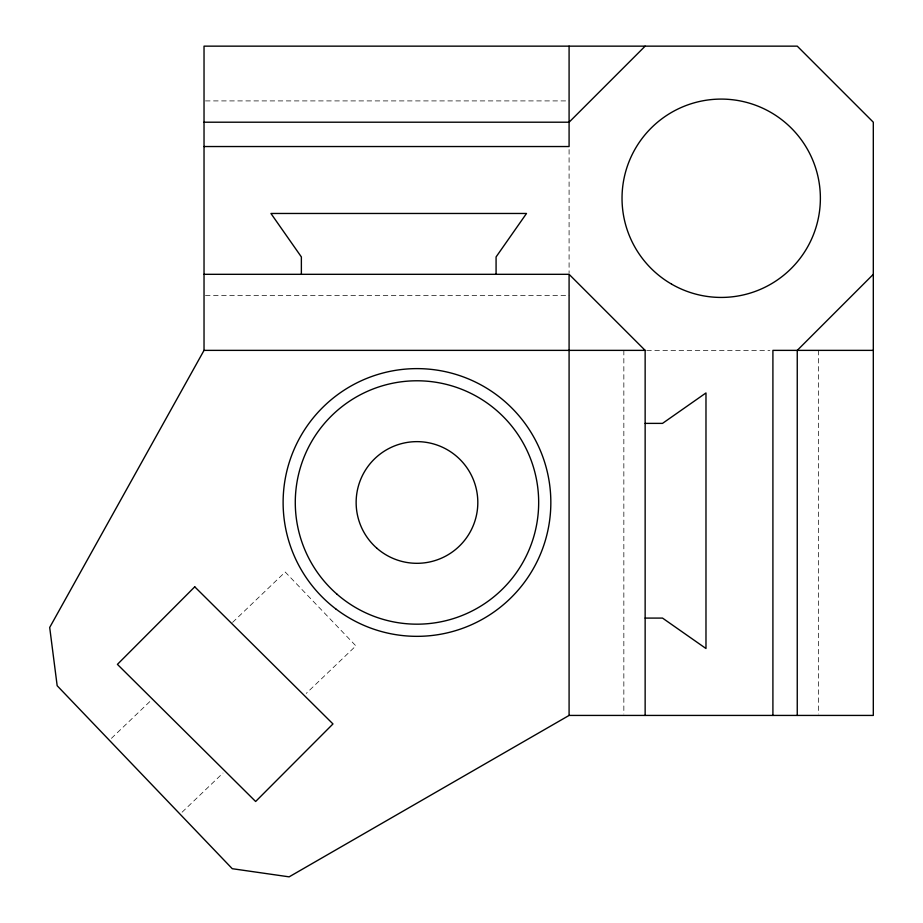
<?xml version="1.0" encoding="UTF-8"?>
<svg xmlns="http://www.w3.org/2000/svg" width="923" height="923" viewBox="0 0 923 923"><rect width="100%" height="100%" fill="white"/><g stroke="black" fill="none" stroke-linecap="round" stroke-linejoin="round"><path stroke-width="0.69" stroke-dasharray="4.62 3.46" d="M111.429 738.331L152.422 699.103M232.608 622.379L285.219 572.029L355.886 645.881L306.24 693.392M182.096 812.194L222.974 773.07M205.46 100.907L569.087 100.907M205.46 295.614L569.087 295.614M646.735 350.371L769.874 350.371M818.551 350.371L818.551 713.998M623.844 350.371L623.844 713.998M569.087 149.584L569.087 272.723"/><path stroke-width="1.38" d="M204.029 350.371L49.692 627.467L57.168 685.731L232.261 868.705L289.13 876.85L569.087 715.429L873.308 715.429L873.308 122.205L797.253 46.15L204.029 46.15L204.029 350.371L645.142 350.371L645.142 715.429M645.142 46.15L569.087 122.205L204.029 122.205M873.308 274.316L797.253 350.371L797.253 715.429M204.029 146.538L569.087 146.538L569.087 46.15M204.029 274.316L569.087 274.316L645.142 350.371M873.308 350.371L772.909 350.371L772.909 715.429M645.142 423.38L662.518 423.38L705.98 392.944L705.98 648.511L662.518 618.087L645.142 618.087M569.087 274.316L569.087 715.429M496.078 274.316L496.078 256.94L526.514 213.467L270.935 213.467L301.371 256.94L301.371 274.316M194.753 586.82L117.417 664.375L255.636 801.487L332.972 723.944L194.753 586.82M376.999 548.343A60.849 60.849 0 0 0 476.683 514.169A60.849 60.849 0 0 0 397.248 444.921A60.849 60.849 0 0 0 376.999 548.343M671.609 284.146A99.176 99.176 0 0 0 820.374 198.26A99.176 99.176 0 0 0 671.609 112.375A99.176 99.176 0 0 0 671.609 284.146M335.707 608.845A133.858 133.858 0 0 0 549.727 519.672A133.858 133.858 0 0 0 365.496 378.915A133.858 133.858 0 0 0 335.707 608.845M337.01 594.204A121.686 121.686 0 0 0 536.401 525.868A121.686 121.686 0 0 0 377.519 387.36A121.686 121.686 0 0 0 337.01 594.204"/></g></svg>
